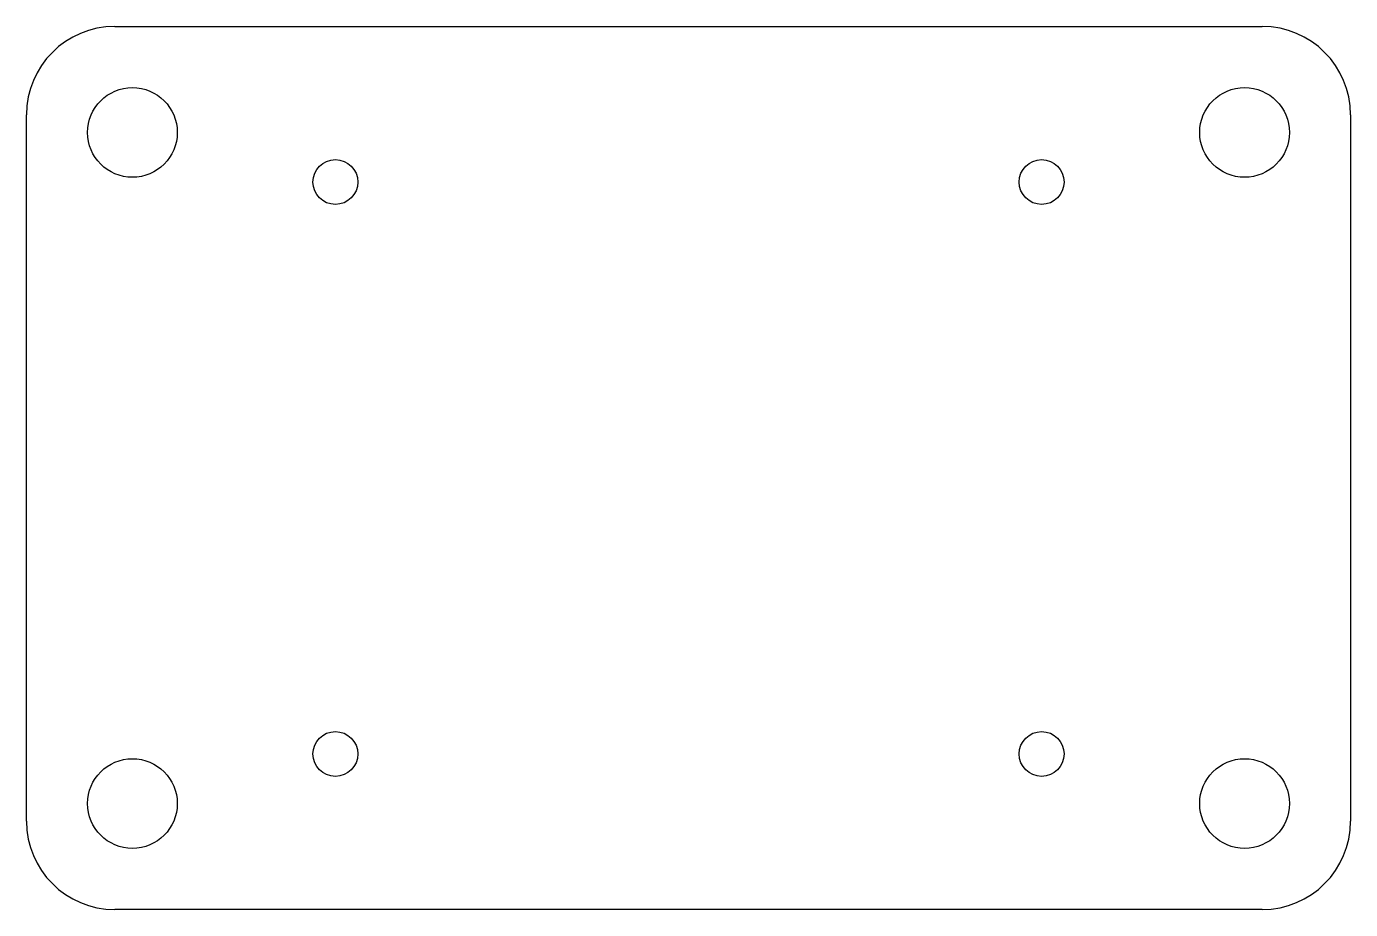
# Model space of a CAD drawing. Header units: millimetres. Extents: x 0 to 75, y 0 to 50.
import ezdxf

# ---------------------------------------------------------------- set-up
doc = ezdxf.new("R2010")
doc.units = ezdxf.units.MM
doc.layers.add('Contour', color=7, linetype='CONTINUOUS')

msp = doc.modelspace()

# ---------------------------------------------------------------- linework, layer by layer
at = {"layer": 'Contour', "color": 7, "linetype": 'CONTINUOUS'}
for p, q in [((5, 50), (70, 50)), ((0, 5), (0, 45)), ((75, 45), (75, 5)), ((70, 0), (5, 0))]:
    msp.add_line(p, q, dxfattribs=at)
for centre, radius in [((6, 44), 2.54), ((69, 44), 2.54), ((17.497, 41.194), 1.27), ((57.502, 41.194), 1.27), ((17.497, 8.806), 1.27), ((57.502, 8.806), 1.27), ((6, 6), 2.54), ((69, 6), 2.54)]:
    msp.add_circle(centre, radius, dxfattribs=at)
for centre, start, end in [((5, 45), 90, 180), ((70, 45), 0, 90), ((5, 5), 180, 270), ((70, 5), -90, 0)]:
    msp.add_arc(centre, 5, start, end, dxfattribs=at)

doc.saveas('drawing.dxf')
